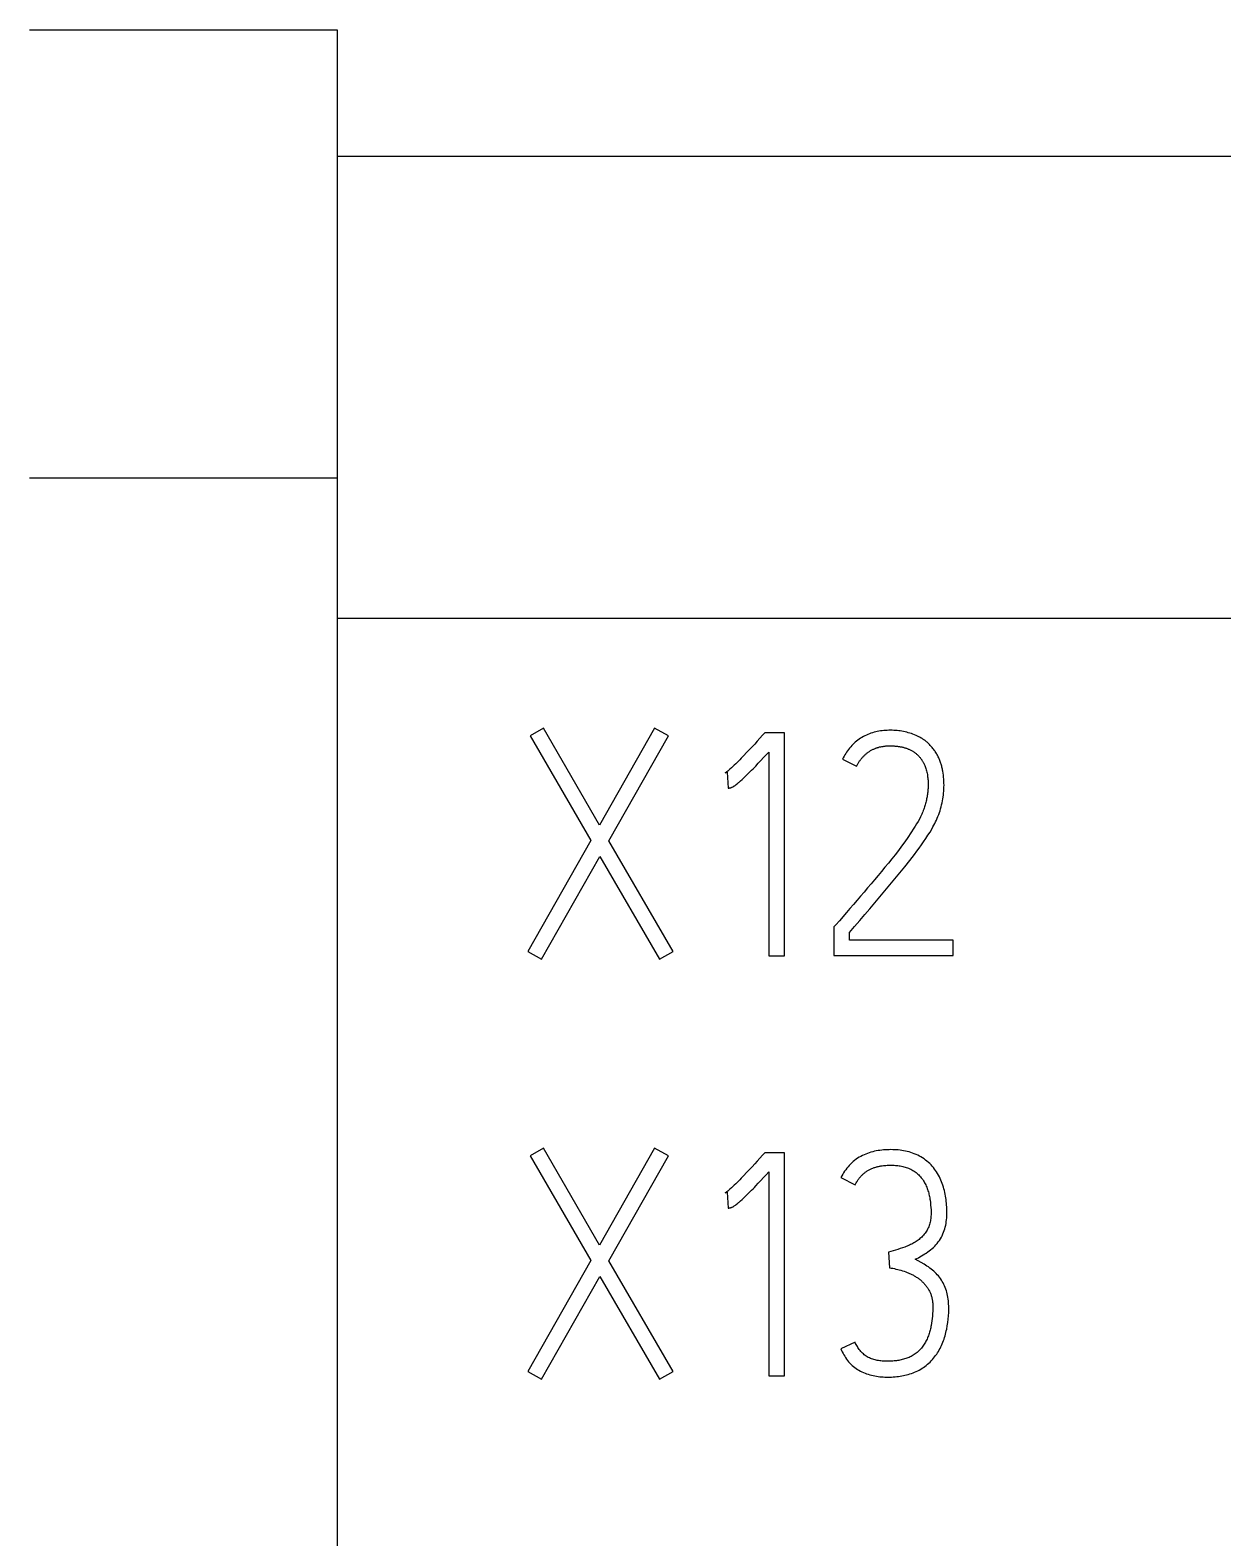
# Model space of a CAD drawing. Header units: inches. Extents: x 9000 to 22395, y 8106 to 17135.
# Drawn here: x 10300.83 to 10319.76, y 8358.16 to 8382.09 of the extents above; entities that cross this region are included whole.
import ezdxf

# ---------------------------------------------------------------- set-up
doc = ezdxf.new("R2010")
doc.units = ezdxf.units.IN
doc.header["$MEASUREMENT"] = 0
doc.layers.add('20000_FRONT_O', color=7, linetype='Continuous')
doc.layers.add('20500_FRONT_O_LABELING', color=7, linetype='Continuous')

msp = doc.modelspace()

# ---------------------------------------------------------------- linework, layer by layer
at = {"layer": '20000_FRONT_O', "linetype": 'Continuous'}
for p, q in [((10305.705, 8382.088), (10300.817, 8382.088)), ((10305.705, 8372.756), (10305.705, 8382.088)), ((10395.91, 8380.08), (10305.705, 8380.08)), ((10305.705, 8374.978), (10300.817, 8374.978)), ((10305.705, 8372.756), (10395.91, 8372.756)), ((10305.705, 8298.788), (10305.705, 8372.755))]:
    msp.add_line(p, q, dxfattribs=at)
at = {"layer": '20500_FRONT_O_LABELING', "linetype": 'Continuous'}
for p, q in [((10308.978, 8371.01), (10308.766, 8370.887)), ((10308.766, 8370.887), (10309.728, 8369.226)), ((10309.866, 8369.472), (10308.978, 8371.01)), ((10310.738, 8371.01), (10309.866, 8369.472)), ((10310.014, 8369.22), (10310.96, 8370.887)), ((10310.96, 8370.887), (10310.738, 8371.01)), ((10312.454, 8370.897), (10312.413, 8370.85)), ((10312.489, 8370.937), (10312.454, 8370.897)), ((10312.8, 8370.937), (10312.489, 8370.937)), ((10312.8, 8367.396), (10312.8, 8370.937)), ((10312.244, 8370.667), (10312.201, 8370.621)), ((10312.287, 8370.712), (10312.244, 8370.667)), ((10312.329, 8370.758), (10312.287, 8370.712)), ((10312.371, 8370.804), (10312.329, 8370.758)), ((10312.413, 8370.85), (10312.371, 8370.804)), ((10312.512, 8370.586), (10312.553, 8370.631)), ((10312.553, 8370.631), (10312.553, 8367.396)), ((10312.387, 8370.453), (10312.429, 8370.497)), ((10312.429, 8370.497), (10312.471, 8370.542)), ((10312.471, 8370.542), (10312.512, 8370.586)), ((10313.722, 8370.517), (10313.944, 8370.404)), ((10311.863, 8370.3), (10311.892, 8370.31)), ((10311.892, 8370.31), (10311.908, 8370.059)), ((10309.728, 8369.226), (10308.727, 8367.465)), ((10311.034, 8367.465), (10310.014, 8369.22)), ((10308.944, 8367.342), (10309.871, 8368.974)), ((10309.871, 8368.974), (10310.817, 8367.342)), ((10313.618, 8367.889), (10313.588, 8367.855)), ((10313.588, 8367.855), (10313.588, 8367.401)), ((10313.835, 8367.647), (10313.835, 8367.766)), ((10315.482, 8367.647), (10313.835, 8367.647)), ((10315.482, 8367.401), (10315.482, 8367.647)), ((10308.727, 8367.465), (10308.944, 8367.342)), ((10310.817, 8367.342), (10311.034, 8367.465)), ((10312.553, 8367.396), (10312.8, 8367.396)), ((10313.588, 8367.401), (10315.482, 8367.401)), ((10308.978, 8364.345), (10308.766, 8364.222)), ((10308.766, 8364.222), (10309.728, 8362.56)), ((10309.866, 8362.806), (10308.978, 8364.345)), ((10310.738, 8364.345), (10309.866, 8362.806)), ((10310.014, 8362.555), (10310.96, 8364.222)), ((10310.96, 8364.222), (10310.738, 8364.345)), ((10312.413, 8364.185), (10312.371, 8364.139)), ((10312.454, 8364.231), (10312.413, 8364.185)), ((10312.489, 8364.271), (10312.454, 8364.231)), ((10312.8, 8364.271), (10312.489, 8364.271)), ((10312.8, 8360.731), (10312.8, 8364.271)), ((10312.244, 8364.001), (10312.201, 8363.956)), ((10312.287, 8364.047), (10312.244, 8364.001)), ((10312.329, 8364.093), (10312.287, 8364.047)), ((10312.371, 8364.139), (10312.329, 8364.093)), ((10312.512, 8363.921), (10312.553, 8363.966)), ((10312.553, 8363.966), (10312.553, 8360.731)), ((10312.387, 8363.788), (10312.429, 8363.832)), ((10312.429, 8363.832), (10312.471, 8363.876)), ((10312.471, 8363.876), (10312.512, 8363.921)), ((10313.697, 8363.877), (10313.924, 8363.763)), ((10311.863, 8363.635), (10311.892, 8363.645)), ((10311.892, 8363.645), (10311.908, 8363.394)), ((10309.728, 8362.56), (10308.727, 8360.8)), ((10311.034, 8360.8), (10310.014, 8362.555)), ((10314.528, 8362.715), (10314.452, 8362.693)), ((10314.452, 8362.693), (10314.467, 8362.447)), ((10308.944, 8360.677), (10309.871, 8362.309)), ((10309.871, 8362.309), (10310.817, 8360.677)), ((10313.924, 8361.263), (10313.697, 8361.16)), ((10308.727, 8360.8), (10308.944, 8360.677)), ((10310.817, 8360.677), (10311.034, 8360.8)), ((10312.553, 8360.731), (10312.8, 8360.731))]:
    msp.add_line(p, q, dxfattribs=at)
for points in [[(10314.937, 8370.872), (10314.914, 8370.884), (10314.89, 8370.894), (10314.866, 8370.905), (10314.842, 8370.914), (10314.817, 8370.923), (10314.793, 8370.931), (10314.768, 8370.938), (10314.743, 8370.945), (10314.718, 8370.951), (10314.692, 8370.956), (10314.667, 8370.961), (10314.641, 8370.965), (10314.615, 8370.968), (10314.589, 8370.971), (10314.563, 8370.973), (10314.537, 8370.974), (10314.51, 8370.976), (10314.484, 8370.976), (10314.458, 8370.976), (10314.432, 8370.975), (10314.406, 8370.974), (10314.38, 8370.972), (10314.354, 8370.969), (10314.328, 8370.966), (10314.302, 8370.962), (10314.276, 8370.957), (10314.251, 8370.951), (10314.225, 8370.945), (10314.2, 8370.937), (10314.175, 8370.929), (10314.15, 8370.921), (10314.126, 8370.911), (10314.102, 8370.9), (10314.078, 8370.889), (10314.055, 8370.877), (10314.032, 8370.864), (10314.01, 8370.85), (10313.988, 8370.836), (10313.967, 8370.82), (10313.946, 8370.804), (10313.926, 8370.788), (10313.907, 8370.77), (10313.888, 8370.752), (10313.87, 8370.733), (10313.853, 8370.714), (10313.836, 8370.694), (10313.82, 8370.673), (10313.804, 8370.652), (10313.789, 8370.631), (10313.774, 8370.609), (10313.76, 8370.586), (10313.747, 8370.563), (10313.734, 8370.54), (10313.722, 8370.517)], [(10315.083, 8370.771), (10315.077, 8370.777), (10315.071, 8370.782), (10315.065, 8370.787), (10315.059, 8370.793), (10315.052, 8370.798), (10315.046, 8370.803), (10315.04, 8370.808), (10315.033, 8370.813), (10315.027, 8370.817), (10315.02, 8370.822), (10315.014, 8370.827), (10315.007, 8370.831), (10315, 8370.836), (10314.993, 8370.84), (10314.987, 8370.844), (10314.98, 8370.849), (10314.973, 8370.853), (10314.966, 8370.857), (10314.959, 8370.861), (10314.952, 8370.865), (10314.945, 8370.869), (10314.937, 8370.872)], [(10313.944, 8370.404), (10313.949, 8370.413), (10313.954, 8370.423), (10313.959, 8370.433), (10313.965, 8370.442), (10313.971, 8370.452), (10313.976, 8370.461), (10313.982, 8370.47), (10313.988, 8370.479), (10313.995, 8370.489), (10314.001, 8370.497), (10314.007, 8370.506), (10314.014, 8370.515), (10314.021, 8370.524), (10314.028, 8370.532), (10314.035, 8370.541), (10314.042, 8370.549), (10314.05, 8370.557), (10314.057, 8370.565), (10314.065, 8370.573), (10314.073, 8370.581), (10314.081, 8370.588), (10314.09, 8370.596), (10314.098, 8370.603), (10314.107, 8370.61), (10314.115, 8370.617), (10314.124, 8370.623), (10314.133, 8370.63), (10314.142, 8370.636), (10314.151, 8370.642), (10314.16, 8370.648), (10314.17, 8370.653), (10314.179, 8370.659), (10314.189, 8370.664), (10314.199, 8370.669), (10314.209, 8370.674), (10314.219, 8370.679), (10314.229, 8370.683), (10314.24, 8370.687), (10314.25, 8370.691), (10314.26, 8370.695), (10314.271, 8370.699), (10314.281, 8370.702), (10314.292, 8370.705), (10314.302, 8370.708), (10314.313, 8370.711), (10314.324, 8370.713), (10314.334, 8370.716), (10314.345, 8370.718), (10314.356, 8370.72), (10314.367, 8370.721), (10314.378, 8370.723), (10314.389, 8370.724), (10314.4, 8370.726), (10314.411, 8370.727), (10314.422, 8370.727), (10314.433, 8370.728), (10314.444, 8370.729), (10314.455, 8370.729), (10314.466, 8370.729), (10314.477, 8370.729), (10314.488, 8370.729), (10314.499, 8370.729), (10314.51, 8370.729), (10314.521, 8370.728), (10314.532, 8370.728), (10314.543, 8370.727), (10314.554, 8370.726), (10314.565, 8370.725), (10314.576, 8370.724), (10314.586, 8370.723), (10314.597, 8370.722), (10314.608, 8370.721), (10314.619, 8370.719), (10314.63, 8370.717), (10314.641, 8370.715), (10314.652, 8370.713), (10314.663, 8370.711), (10314.673, 8370.708), (10314.684, 8370.706), (10314.695, 8370.703), (10314.706, 8370.7), (10314.716, 8370.697), (10314.727, 8370.694), (10314.737, 8370.69), (10314.748, 8370.686), (10314.758, 8370.683), (10314.768, 8370.678), (10314.778, 8370.674), (10314.788, 8370.67), (10314.798, 8370.665), (10314.808, 8370.66), (10314.818, 8370.655), (10314.828, 8370.649), (10314.837, 8370.644), (10314.847, 8370.638), (10314.856, 8370.632), (10314.865, 8370.625), (10314.874, 8370.619), (10314.883, 8370.612), (10314.891, 8370.606), (10314.9, 8370.598), (10314.908, 8370.591), (10314.916, 8370.584), (10314.924, 8370.576), (10314.932, 8370.568), (10314.939, 8370.56), (10314.947, 8370.552), (10314.954, 8370.543), (10314.961, 8370.535), (10314.968, 8370.526), (10314.974, 8370.517)], [(10315.25, 8369.639), (10315.261, 8369.67), (10315.271, 8369.7), (10315.281, 8369.73), (10315.29, 8369.761), (10315.297, 8369.792), (10315.305, 8369.823), (10315.311, 8369.854), (10315.317, 8369.886), (10315.321, 8369.917), (10315.326, 8369.949), (10315.329, 8369.98), (10315.331, 8370.012), (10315.333, 8370.044), (10315.334, 8370.075), (10315.335, 8370.107), (10315.334, 8370.139), (10315.333, 8370.17), (10315.331, 8370.202), (10315.328, 8370.233), (10315.325, 8370.264), (10315.321, 8370.296), (10315.315, 8370.327), (10315.313, 8370.343), (10315.309, 8370.359), (10315.306, 8370.374), (10315.302, 8370.39), (10315.299, 8370.405), (10315.294, 8370.42), (10315.29, 8370.436), (10315.285, 8370.451), (10315.28, 8370.466), (10315.275, 8370.481), (10315.27, 8370.496), (10315.264, 8370.511), (10315.257, 8370.525), (10315.251, 8370.54), (10315.244, 8370.554), (10315.237, 8370.568), (10315.229, 8370.582), (10315.222, 8370.596), (10315.213, 8370.61), (10315.205, 8370.623), (10315.196, 8370.637), (10315.187, 8370.65), (10315.178, 8370.663), (10315.168, 8370.676), (10315.158, 8370.688), (10315.148, 8370.701), (10315.138, 8370.713), (10315.127, 8370.725), (10315.116, 8370.737), (10315.105, 8370.748), (10315.094, 8370.76), (10315.083, 8370.771)], [(10312.201, 8370.621), (10312.159, 8370.576), (10312.137, 8370.553), (10312.116, 8370.531), (10312.094, 8370.509), (10312.072, 8370.486), (10312.05, 8370.464), (10312.028, 8370.443), (10312.005, 8370.421), (10311.983, 8370.4), (10311.96, 8370.379), (10311.936, 8370.358), (10311.913, 8370.338), (10311.901, 8370.328), (10311.889, 8370.318), (10311.882, 8370.313), (10311.876, 8370.309), (10311.87, 8370.304), (10311.863, 8370.3)], [(10311.959, 8370.068), (10311.966, 8370.071), (10311.973, 8370.074), (10311.98, 8370.077), (10311.987, 8370.08), (10311.994, 8370.084), (10312, 8370.088), (10312.006, 8370.093), (10312.013, 8370.097), (10312.025, 8370.106), (10312.037, 8370.116), (10312.06, 8370.135), (10312.072, 8370.145), (10312.083, 8370.155), (10312.106, 8370.175), (10312.129, 8370.195), (10312.151, 8370.216), (10312.173, 8370.237), (10312.195, 8370.258), (10312.217, 8370.279), (10312.238, 8370.301), (10312.26, 8370.322), (10312.281, 8370.344), (10312.303, 8370.366), (10312.324, 8370.388), (10312.345, 8370.409), (10312.387, 8370.453)], [(10314.974, 8370.517), (10314.98, 8370.509), (10314.985, 8370.501), (10314.99, 8370.493), (10314.995, 8370.485), (10314.999, 8370.477), (10315.004, 8370.469), (10315.008, 8370.461), (10315.013, 8370.453), (10315.021, 8370.436), (10315.028, 8370.419), (10315.035, 8370.402), (10315.042, 8370.384), (10315.048, 8370.367), (10315.053, 8370.349), (10315.058, 8370.331), (10315.062, 8370.313), (10315.066, 8370.294), (10315.07, 8370.276), (10315.073, 8370.258), (10315.075, 8370.239), (10315.078, 8370.22), (10315.079, 8370.202), (10315.081, 8370.183), (10315.082, 8370.164), (10315.082, 8370.146), (10315.083, 8370.127), (10315.083, 8370.108), (10315.082, 8370.09), (10315.082, 8370.071), (10315.081, 8370.052), (10315.079, 8370.034), (10315.078, 8370.015), (10315.076, 8369.996), (10315.074, 8369.978), (10315.071, 8369.959), (10315.069, 8369.941), (10315.066, 8369.922), (10315.062, 8369.904), (10315.059, 8369.886), (10315.055, 8369.867), (10315.051, 8369.849), (10315.046, 8369.831), (10315.041, 8369.813), (10315.036, 8369.795), (10315.031, 8369.777), (10315.025, 8369.759), (10315.02, 8369.741), (10315.013, 8369.723)], [(10311.908, 8370.059), (10311.909, 8370.059), (10311.91, 8370.059), (10311.911, 8370.059), (10311.912, 8370.059), (10311.914, 8370.059), (10311.915, 8370.059), (10311.916, 8370.059), (10311.917, 8370.059), (10311.918, 8370.06), (10311.92, 8370.06), (10311.921, 8370.06), (10311.922, 8370.06), (10311.924, 8370.06), (10311.927, 8370.061), (10311.929, 8370.061), (10311.931, 8370.061), (10311.934, 8370.062), (10311.936, 8370.062), (10311.938, 8370.063), (10311.941, 8370.063), (10311.943, 8370.064), (10311.945, 8370.065), (10311.948, 8370.065), (10311.95, 8370.066), (10311.952, 8370.066), (10311.954, 8370.067), (10311.957, 8370.068), (10311.959, 8370.068)], [(10315.013, 8369.723), (10315.006, 8369.703), (10314.998, 8369.682), (10314.99, 8369.663), (10314.981, 8369.643), (10314.963, 8369.604), (10314.943, 8369.566), (10314.922, 8369.529), (10314.9, 8369.492), (10314.878, 8369.456), (10314.855, 8369.42), (10314.809, 8369.348), (10314.761, 8369.277), (10314.711, 8369.207), (10314.661, 8369.138), (10314.61, 8369.07), (10314.558, 8369.002), (10314.505, 8368.934), (10314.451, 8368.867), (10314.397, 8368.801), (10314.342, 8368.735), (10314.287, 8368.67), (10314.232, 8368.604), (10314.176, 8368.539), (10314.121, 8368.474), (10314.065, 8368.408), (10314.01, 8368.343), (10313.954, 8368.278), (10313.898, 8368.213), (10313.842, 8368.148), (10313.786, 8368.084)], [(10313.835, 8367.766), (10313.915, 8367.861), (10313.996, 8367.955), (10314.076, 8368.05), (10314.157, 8368.144), (10314.237, 8368.239), (10314.317, 8368.333), (10314.397, 8368.428), (10314.477, 8368.523), (10314.556, 8368.619), (10314.635, 8368.714), (10314.713, 8368.811), (10314.79, 8368.908), (10314.828, 8368.957), (10314.866, 8369.006), (10314.903, 8369.056), (10314.94, 8369.106), (10314.976, 8369.156), (10315.011, 8369.207), (10315.046, 8369.258), (10315.08, 8369.309), (10315.113, 8369.361), (10315.144, 8369.415), (10315.159, 8369.442), (10315.174, 8369.469), (10315.188, 8369.496), (10315.202, 8369.524), (10315.215, 8369.552), (10315.227, 8369.581), (10315.239, 8369.61), (10315.25, 8369.639)], [(10313.786, 8368.084), (10313.674, 8367.954), (10313.618, 8367.889)], [(10314.876, 8362.58), (10314.928, 8362.606), (10314.953, 8362.62), (10314.979, 8362.635), (10315.004, 8362.649), (10315.028, 8362.665), (10315.052, 8362.68), (10315.076, 8362.697), (10315.099, 8362.714), (10315.122, 8362.732), (10315.144, 8362.75), (10315.166, 8362.77), (10315.187, 8362.79), (10315.207, 8362.811), (10315.226, 8362.833), (10315.244, 8362.856), (10315.261, 8362.88), (10315.277, 8362.904), (10315.292, 8362.929), (10315.305, 8362.955), (10315.318, 8362.982), (10315.329, 8363.009), (10315.339, 8363.036), (10315.347, 8363.064), (10315.355, 8363.092), (10315.362, 8363.12), (10315.367, 8363.149), (10315.371, 8363.178), (10315.374, 8363.207), (10315.377, 8363.237), (10315.378, 8363.266), (10315.379, 8363.295), (10315.38, 8363.324), (10315.38, 8363.353), (10315.379, 8363.382), (10315.378, 8363.411), (10315.376, 8363.44), (10315.373, 8363.469), (10315.37, 8363.498), (10315.367, 8363.527), (10315.363, 8363.555), (10315.358, 8363.584), (10315.353, 8363.613), (10315.347, 8363.641), (10315.34, 8363.67), (10315.333, 8363.698), (10315.325, 8363.727), (10315.316, 8363.755), (10315.307, 8363.782), (10315.296, 8363.81), (10315.285, 8363.837), (10315.273, 8363.864), (10315.261, 8363.89), (10315.247, 8363.916), (10315.233, 8363.941), (10315.217, 8363.966), (10315.201, 8363.99), (10315.184, 8364.013), (10315.166, 8364.036), (10315.147, 8364.058), (10315.128, 8364.079), (10315.107, 8364.1), (10315.086, 8364.119), (10315.064, 8364.138), (10315.041, 8364.156), (10315.017, 8364.173), (10314.993, 8364.189), (10314.968, 8364.205), (10314.943, 8364.219), (10314.917, 8364.232), (10314.89, 8364.245), (10314.863, 8364.256), (10314.836, 8364.266), (10314.808, 8364.275), (10314.78, 8364.284), (10314.751, 8364.291), (10314.723, 8364.298), (10314.694, 8364.303), (10314.665, 8364.308), (10314.636, 8364.312), (10314.608, 8364.315), (10314.578, 8364.318), (10314.549, 8364.319), (10314.52, 8364.32), (10314.491, 8364.321), (10314.462, 8364.32), (10314.433, 8364.319), (10314.404, 8364.318), (10314.375, 8364.316), (10314.346, 8364.313), (10314.317, 8364.309), (10314.288, 8364.305), (10314.259, 8364.3), (10314.23, 8364.294), (10314.202, 8364.287), (10314.174, 8364.279), (10314.146, 8364.27), (10314.119, 8364.261), (10314.092, 8364.25), (10314.065, 8364.239), (10314.039, 8364.227), (10314.013, 8364.213), (10313.988, 8364.199), (10313.963, 8364.183), (10313.939, 8364.167), (10313.916, 8364.149), (10313.893, 8364.131), (10313.872, 8364.111), (10313.851, 8364.091), (10313.83, 8364.07), (10313.811, 8364.048), (10313.792, 8364.026), (10313.774, 8364.002), (10313.757, 8363.978), (10313.741, 8363.954), (10313.726, 8363.929), (10313.711, 8363.903), (10313.697, 8363.877)], [(10312.201, 8363.956), (10312.159, 8363.911), (10312.137, 8363.888), (10312.116, 8363.866), (10312.094, 8363.843), (10312.072, 8363.821), (10312.05, 8363.799), (10312.028, 8363.777), (10312.005, 8363.756), (10311.983, 8363.734), (10311.96, 8363.713), (10311.936, 8363.693), (10311.913, 8363.672), (10311.901, 8363.662), (10311.889, 8363.653), (10311.882, 8363.648), (10311.876, 8363.643), (10311.87, 8363.639), (10311.863, 8363.635)], [(10313.924, 8363.763), (10313.93, 8363.774), (10313.936, 8363.785), (10313.942, 8363.796), (10313.948, 8363.807), (10313.954, 8363.817), (10313.961, 8363.827), (10313.967, 8363.837), (10313.974, 8363.847), (10313.982, 8363.857), (10313.989, 8363.867), (10313.997, 8363.877), (10314.004, 8363.886), (10314.012, 8363.895), (10314.021, 8363.904), (10314.029, 8363.913), (10314.038, 8363.922), (10314.047, 8363.93), (10314.057, 8363.938), (10314.066, 8363.946), (10314.075, 8363.954), (10314.085, 8363.961), (10314.095, 8363.968), (10314.105, 8363.975), (10314.115, 8363.982), (10314.126, 8363.988), (10314.136, 8363.995), (10314.147, 8364.001), (10314.158, 8364.006), (10314.169, 8364.012), (10314.18, 8364.017), (10314.191, 8364.022), (10314.203, 8364.026), (10314.214, 8364.031), (10314.226, 8364.035), (10314.238, 8364.039), (10314.25, 8364.042), (10314.261, 8364.046), (10314.273, 8364.049), (10314.285, 8364.052), (10314.297, 8364.055), (10314.309, 8364.057), (10314.321, 8364.06), (10314.334, 8364.062)], [(10314.334, 8364.062), (10314.353, 8364.064), (10314.372, 8364.067), (10314.391, 8364.069), (10314.411, 8364.071), (10314.43, 8364.072), (10314.449, 8364.073), (10314.468, 8364.074), (10314.488, 8364.074), (10314.507, 8364.074), (10314.526, 8364.073), (10314.545, 8364.072), (10314.565, 8364.071), (10314.584, 8364.069), (10314.603, 8364.067), (10314.622, 8364.064), (10314.641, 8364.061), (10314.66, 8364.058), (10314.679, 8364.053), (10314.698, 8364.049), (10314.717, 8364.043), (10314.736, 8364.037), (10314.754, 8364.031), (10314.772, 8364.024), (10314.79, 8364.016), (10314.808, 8364.008), (10314.825, 8363.999), (10314.842, 8363.989), (10314.859, 8363.979), (10314.875, 8363.968), (10314.89, 8363.957), (10314.905, 8363.945), (10314.92, 8363.932), (10314.934, 8363.919), (10314.947, 8363.905), (10314.96, 8363.89), (10314.973, 8363.875), (10314.985, 8363.86), (10314.996, 8363.844), (10315.007, 8363.828), (10315.017, 8363.812), (10315.027, 8363.795), (10315.036, 8363.777), (10315.045, 8363.76), (10315.053, 8363.742), (10315.06, 8363.724), (10315.067, 8363.706), (10315.074, 8363.687), (10315.08, 8363.669), (10315.086, 8363.651), (10315.091, 8363.632), (10315.096, 8363.613), (10315.1, 8363.594), (10315.104, 8363.575), (10315.107, 8363.556), (10315.111, 8363.537), (10315.114, 8363.518), (10315.118, 8363.479), (10315.122, 8363.441), (10315.125, 8363.402), (10315.128, 8363.363), (10315.128, 8363.344), (10315.128, 8363.324), (10315.128, 8363.305), (10315.128, 8363.286), (10315.127, 8363.267), (10315.125, 8363.247), (10315.123, 8363.228), (10315.121, 8363.209), (10315.118, 8363.19), (10315.114, 8363.171), (10315.11, 8363.152), (10315.104, 8363.133), (10315.098, 8363.114), (10315.091, 8363.096), (10315.083, 8363.078), (10315.074, 8363.06), (10315.065, 8363.043), (10315.055, 8363.026), (10315.044, 8363.01), (10315.033, 8362.994), (10315.021, 8362.978), (10315.008, 8362.963), (10314.995, 8362.948), (10314.982, 8362.934), (10314.968, 8362.921), (10314.953, 8362.908), (10314.938, 8362.895), (10314.923, 8362.883), (10314.907, 8362.872), (10314.891, 8362.861), (10314.874, 8362.85), (10314.857, 8362.84), (10314.84, 8362.831), (10314.823, 8362.822), (10314.805, 8362.813), (10314.787, 8362.805), (10314.769, 8362.797), (10314.751, 8362.789), (10314.733, 8362.782), (10314.715, 8362.775), (10314.678, 8362.762), (10314.64, 8362.75), (10314.603, 8362.738), (10314.565, 8362.726), (10314.528, 8362.715)], [(10311.959, 8363.403), (10311.966, 8363.405), (10311.973, 8363.408), (10311.98, 8363.412), (10311.987, 8363.415), (10311.994, 8363.419), (10312, 8363.423), (10312.006, 8363.427), (10312.013, 8363.432), (10312.025, 8363.441), (10312.037, 8363.45), (10312.06, 8363.47), (10312.072, 8363.479), (10312.083, 8363.489), (10312.106, 8363.509), (10312.129, 8363.53), (10312.151, 8363.551), (10312.173, 8363.572), (10312.195, 8363.593), (10312.217, 8363.614), (10312.238, 8363.635), (10312.26, 8363.657), (10312.281, 8363.679), (10312.303, 8363.7), (10312.324, 8363.722), (10312.345, 8363.744), (10312.387, 8363.788)], [(10311.908, 8363.394), (10311.909, 8363.394), (10311.91, 8363.394), (10311.911, 8363.394), (10311.912, 8363.394), (10311.914, 8363.394), (10311.915, 8363.394), (10311.916, 8363.394), (10311.917, 8363.394), (10311.918, 8363.394), (10311.92, 8363.394), (10311.921, 8363.394), (10311.922, 8363.395), (10311.924, 8363.395), (10311.927, 8363.395), (10311.929, 8363.396), (10311.931, 8363.396), (10311.934, 8363.397), (10311.936, 8363.397), (10311.938, 8363.397), (10311.941, 8363.398), (10311.943, 8363.399), (10311.945, 8363.399), (10311.948, 8363.4), (10311.95, 8363.4), (10311.952, 8363.401), (10311.954, 8363.402), (10311.957, 8363.402), (10311.959, 8363.403)], [(10313.697, 8361.16), (10313.708, 8361.135), (10313.72, 8361.111), (10313.732, 8361.087), (10313.745, 8361.064), (10313.758, 8361.041), (10313.773, 8361.019), (10313.788, 8360.997), (10313.803, 8360.975), (10313.82, 8360.954), (10313.838, 8360.934), (10313.857, 8360.915), (10313.876, 8360.897), (10313.897, 8360.879), (10313.918, 8360.863), (10313.94, 8360.847), (10313.962, 8360.832), (10313.985, 8360.818), (10314.008, 8360.806), (10314.032, 8360.794), (10314.056, 8360.783), (10314.081, 8360.773), (10314.106, 8360.763), (10314.131, 8360.755), (10314.157, 8360.747), (10314.183, 8360.74), (10314.209, 8360.734), (10314.235, 8360.729), (10314.262, 8360.724), (10314.289, 8360.721), (10314.315, 8360.717), (10314.342, 8360.715), (10314.369, 8360.713), (10314.396, 8360.712), (10314.423, 8360.711), (10314.476, 8360.712), (10314.503, 8360.712), (10314.53, 8360.714), (10314.557, 8360.716), (10314.583, 8360.718), (10314.61, 8360.721), (10314.636, 8360.725), (10314.663, 8360.729), (10314.689, 8360.734), (10314.715, 8360.74), (10314.741, 8360.746), (10314.767, 8360.753), (10314.793, 8360.76), (10314.818, 8360.769), (10314.843, 8360.778), (10314.868, 8360.788), (10314.893, 8360.799), (10314.917, 8360.811), (10314.941, 8360.823), (10314.964, 8360.836), (10314.987, 8360.85), (10315.01, 8360.865), (10315.031, 8360.881), (10315.053, 8360.897), (10315.074, 8360.914), (10315.094, 8360.931), (10315.114, 8360.95), (10315.133, 8360.969), (10315.151, 8360.988), (10315.169, 8361.009), (10315.186, 8361.03), (10315.202, 8361.051), (10315.218, 8361.073), (10315.233, 8361.096), (10315.247, 8361.118), (10315.26, 8361.142), (10315.273, 8361.165), (10315.285, 8361.189), (10315.297, 8361.214), (10315.307, 8361.238), (10315.317, 8361.263), (10315.327, 8361.289), (10315.336, 8361.314), (10315.344, 8361.34), (10315.352, 8361.365), (10315.359, 8361.391), (10315.365, 8361.418), (10315.371, 8361.444), (10315.377, 8361.47), (10315.387, 8361.523), (10315.395, 8361.576), (10315.401, 8361.629), (10315.406, 8361.682), (10315.409, 8361.735), (10315.41, 8361.789), (10315.409, 8361.843), (10315.408, 8361.87), (10315.406, 8361.896), (10315.404, 8361.923), (10315.4, 8361.95), (10315.396, 8361.977), (10315.392, 8362.003), (10315.386, 8362.03), (10315.379, 8362.056), (10315.372, 8362.081), (10315.363, 8362.107), (10315.354, 8362.132), (10315.344, 8362.157), (10315.333, 8362.181), (10315.321, 8362.205), (10315.307, 8362.228), (10315.294, 8362.251), (10315.279, 8362.273), (10315.263, 8362.295), (10315.246, 8362.316), (10315.228, 8362.336), (10315.21, 8362.356), (10315.19, 8362.375), (10315.171, 8362.393), (10315.15, 8362.41), (10315.129, 8362.426), (10315.108, 8362.442), (10315.086, 8362.458), (10315.064, 8362.473), (10315.041, 8362.487), (10315.018, 8362.501), (10314.971, 8362.529), (10314.924, 8362.554), (10314.876, 8362.58)], [(10314.467, 8362.447), (10314.493, 8362.442), (10314.52, 8362.437), (10314.546, 8362.432), (10314.572, 8362.426), (10314.599, 8362.42), (10314.625, 8362.413), (10314.651, 8362.406), (10314.676, 8362.398), (10314.702, 8362.39), (10314.727, 8362.381), (10314.752, 8362.371), (10314.764, 8362.366), (10314.777, 8362.361), (10314.789, 8362.356), (10314.801, 8362.35), (10314.813, 8362.344), (10314.825, 8362.339), (10314.837, 8362.332), (10314.849, 8362.326), (10314.86, 8362.32), (10314.872, 8362.313), (10314.883, 8362.306), (10314.894, 8362.299), (10314.906, 8362.292), (10314.917, 8362.284), (10314.928, 8362.277), (10314.939, 8362.269), (10314.949, 8362.26), (10314.96, 8362.252), (10314.97, 8362.243), (10314.98, 8362.235), (10314.99, 8362.225), (10315, 8362.216), (10315.009, 8362.206), (10315.018, 8362.197), (10315.027, 8362.187), (10315.036, 8362.177), (10315.044, 8362.166), (10315.053, 8362.156), (10315.061, 8362.145), (10315.068, 8362.134), (10315.076, 8362.123), (10315.083, 8362.112), (10315.09, 8362.1), (10315.096, 8362.089), (10315.102, 8362.077), (10315.108, 8362.065), (10315.114, 8362.053), (10315.119, 8362.041), (10315.124, 8362.028), (10315.128, 8362.016), (10315.132, 8362.003), (10315.136, 8361.99), (10315.14, 8361.977), (10315.143, 8361.964), (10315.145, 8361.951), (10315.148, 8361.938), (10315.15, 8361.925), (10315.152, 8361.911), (10315.154, 8361.898), (10315.155, 8361.885), (10315.156, 8361.871), (10315.156, 8361.858), (10315.157, 8361.844), (10315.157, 8361.831)], [(10315.157, 8361.831), (10315.156, 8361.793), (10315.155, 8361.755), (10315.153, 8361.718), (10315.15, 8361.68), (10315.147, 8361.643), (10315.143, 8361.606), (10315.137, 8361.568), (10315.131, 8361.532), (10315.127, 8361.513), (10315.123, 8361.495), (10315.119, 8361.477), (10315.114, 8361.458), (10315.109, 8361.44), (10315.104, 8361.422), (10315.098, 8361.404), (10315.092, 8361.386), (10315.086, 8361.368), (10315.079, 8361.35), (10315.072, 8361.332), (10315.065, 8361.315), (10315.057, 8361.298), (10315.048, 8361.28), (10315.039, 8361.264), (10315.03, 8361.247), (10315.02, 8361.231), (10315.01, 8361.215), (10314.999, 8361.199), (10314.987, 8361.184), (10314.976, 8361.17), (10314.963, 8361.155), (10314.95, 8361.141), (10314.937, 8361.128), (10314.923, 8361.115), (10314.908, 8361.103), (10314.894, 8361.091), (10314.878, 8361.08), (10314.863, 8361.069), (10314.847, 8361.059), (10314.83, 8361.05), (10314.814, 8361.04), (10314.797, 8361.032), (10314.779, 8361.024), (10314.762, 8361.017), (10314.744, 8361.01), (10314.726, 8361.004), (10314.708, 8360.998), (10314.69, 8360.993), (10314.672, 8360.988), (10314.653, 8360.984), (10314.634, 8360.98), (10314.616, 8360.976), (10314.597, 8360.973), (10314.578, 8360.971), (10314.559, 8360.969), (10314.541, 8360.967), (10314.522, 8360.965), (10314.484, 8360.963), (10314.465, 8360.963), (10314.446, 8360.962), (10314.427, 8360.962), (10314.408, 8360.963), (10314.389, 8360.963), (10314.37, 8360.965), (10314.351, 8360.966), (10314.332, 8360.968), (10314.314, 8360.97), (10314.295, 8360.973), (10314.276, 8360.976), (10314.258, 8360.98), (10314.239, 8360.985), (10314.221, 8360.989), (10314.203, 8360.995), (10314.185, 8361.001), (10314.167, 8361.008), (10314.15, 8361.016), (10314.133, 8361.024), (10314.116, 8361.033), (10314.1, 8361.043), (10314.084, 8361.054), (10314.069, 8361.065), (10314.054, 8361.078), (10314.04, 8361.091), (10314.027, 8361.104), (10314.014, 8361.118), (10314.002, 8361.133), (10313.99, 8361.148), (10313.979, 8361.163), (10313.969, 8361.179), (10313.959, 8361.195), (10313.949, 8361.212), (10313.941, 8361.228), (10313.932, 8361.246), (10313.924, 8361.263)]]:
    msp.add_lwpolyline(points, dxfattribs=at)

doc.saveas('drawing.dxf')
